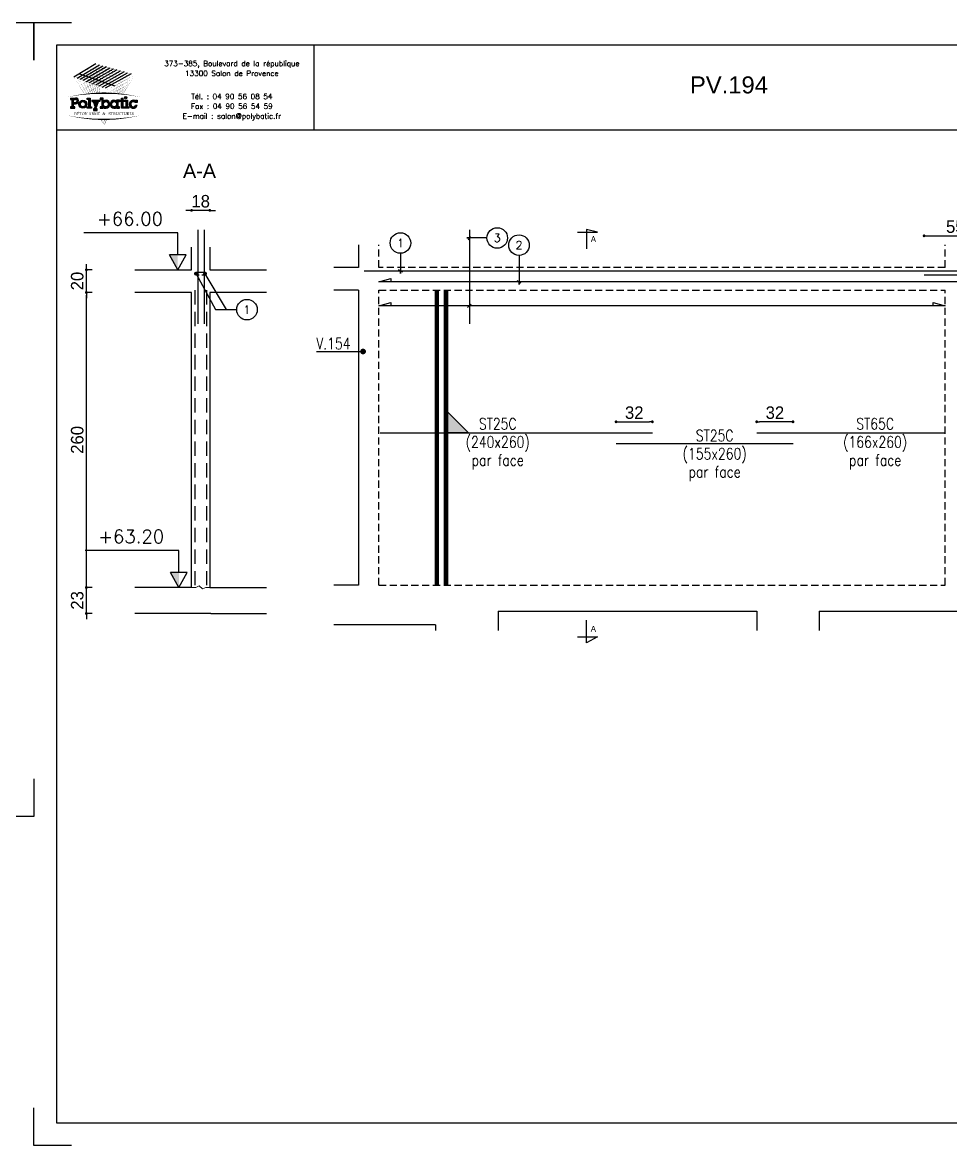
# Model space of a CAD drawing. Header units: metres. Extents: x -5618 to 118954, y -306 to 4637.
# Drawn here: x 103446 to 104264, y 604 to 1594 of the extents above; entities that cross this region are included whole.
import ezdxf
from ezdxf.enums import TextEntityAlignment as Align

# ---------------------------------------------------------------- set-up
doc = ezdxf.new("R2010")
doc.units = ezdxf.units.M
doc.linetypes.add('CACHE', pattern=[9.524999999999999, 6.35, -3.175])
doc.linetypes.add('CACHEX2', pattern=[19.049999999999997, 12.7, -6.35])
for name, color, linetype in [('COTATION', 1, 'Continuous'), ('GO-FER-HA', 140, 'Continuous'), ('GO-TEXTE', 9, 'Continuous'), ('K_ENT_M_Building_V.76', 7, 'Continuous'), ('STR_COTATION', 1, 'Continuous'), ('STR_TS', 22, 'Continuous'), ('STR_TS_TXT', 7, 'Continuous'), ('STR_VOI-POT', 6, 'Continuous')]:
    doc.layers.add(name, color=color, linetype=linetype)
doc.layers.add('Kofragna_forma', color=7, linetype='Continuous', lineweight=70)
doc.styles.add('ARIAL', font='ARIAL.TTF')
doc.styles.add('GrDimensions', font='simplex.shx')
doc.styles.add('Lucida', font='LSANSI.TTF')
doc.styles.add('POLYBATIC', font='TIMES.TTF')
doc.styles.add('schéma', font='simplex.shx')
doc.styles.add('TEXTE', font='romans.shx')
doc.styles.add('TEXTE TS', font='romans.shx', dxfattribs={"width": 0.7, "oblique": 15})
doc.styles.add('TEXTEBA', font='ARIAL.TTF')
doc.dimstyles.new('COUPE-20', dxfattribs={"dimscale": 0.5, "dimtxt": 22, "dimasz": 5, "dimexe": 0.05, "dimexo": 0, "dimgap": 5, "dimtad": 1, "dimdec": 0, "dimdsep": 46, "dimtxsty": 'Standard', "dimblk1": 'DOT', "dimblk2": 'DOT', "dimsah": 1, "dimcen": 0, "dimdle": 150, "dimclrd": 1, "dimclre": 1, "dimclrt": 7, "dimadec": 0, "dimazin": 0, "dimtfac": 1, "dimtdec": 0, "dimtix": 1, "dimtmove": 2, "dimatfit": 3, "dimldrblk": 'DOT', "dimfxl": 0, "dimtvp": 1, "dimtolj": 1, "dimtzin": 0, "dimarcsym": 0})

# ---------------------------------------------------------------- blocks, each defined once
blk = doc.blocks.new('A$C492E529B')
for color, points in [(140, [(1.412500000000003, 0.7250000000000001, 1), (1.562500000000005, 0.7250000000000001, 1)]), (256, [(-0.9375, 0.7), (-1.137499999999999, 0.7000000000000001), (-1.137500000000001, 0.5999999999999999), (-1.0375, 0.6), (-1.0375, 0.09999999999999998), (-1.137500000000001, 0.09999999999999996), (-1.137499999999999, -4.163336342344337e-17), (-0.8375000000000021, -4.163336342344337e-17), (-0.8375000000000004, 0.09999999999999994), (-0.9374999999999982, 0.09999999999999998)]), (256, [(-0.3674999999999997, 0.45), (-0.2675000000000001, 0.45), (-0.2674999999999983, 0.55), (-0.5234481005020868, 0.55), (-0.5234481005020868, 0.45), (-0.4734481005020861, 0.45), (-0.5425000000000004, 0.2527088585773882), (-0.6115518994979148, 0.45), (-0.5615518994979141, 0.45), (-0.5615518994979141, 0.55), (-0.8175000000000008, 0.55), (-0.8175000000000008, 0.45), (-0.7175000000000011, 0.45), (-0.5954740502510436, 0.1013544292886954), (-0.6484481005020868, -0.04999999999999991), (-0.7175000000000011, -0.04999999999999991), (-0.7175000000000011, -0.1499999999999999), (-0.4675000000000011, -0.1499999999999999), (-0.4675000000000011, -0.04999999999999991), (-0.5424999999999986, -0.0499999999999999)]), (256, [(1.392500000000002, 0.55), (1.2925, 0.55), (1.2925, 0.7000000000000001), (1.192500000000003, 0.7000000000000001), (1.192500000000003, 0.55), (1.092500000000003, 0.55), (1.092500000000003, 0.45), (1.192500000000004, 0.45), (1.192500000000003, -6.938893903907228e-18), (1.392500000000002, -6.938893903907228e-18), (1.392500000000002, 0.1), (1.292500000000004, 0.1), (1.292500000000004, 0.45), (1.392500000000005, 0.45)]), (256, [(1.612500000000002, 0.55), (1.412500000000003, 0.55), (1.412500000000003, 0.45), (1.512500000000003, 0.45), (1.512500000000003, 0.1), (1.412500000000003, 0.09999999999999999), (1.412500000000003, -6.938893903907228e-18), (1.712500000000002, -6.938893903907228e-18), (1.7125, 0.09999999999999999), (1.612500000000002, 0.1)]), (256, [(2.129974487139162, 0.4), (2.282500000000004, 0.4), (2.282500000000002, 0.55), (2.182500000000005, 0.55), (2.182500000000003, 0.487132034355964, 3.359496397493009), (2.272075131106462, 0.2), (2.165613883008421, 0.2, -3.125801635094081)])]:
    blk.add_hatch(color=color).paths.add_polyline_path(points)
h = blk.add_hatch(color=256)
h.paths.add_polyline_path([(-1.982500000000002, 0.1), (-2.082500000000003, 0.1), (-2.082500000000003, 0.2999999999999999), (-1.932500000000003, 0.2999999999999999, 1), (-1.932500000000003, 0.7), (-2.282500000000002, 0.7), (-2.282500000000001, 0.6), (-2.182500000000003, 0.6), (-2.182500000000003, 0.1), (-2.282500000000003, 0.1), (-2.282500000000004, -6.938893903907228e-18), (-1.982500000000003, -6.938893903907228e-18)])
h.paths.add_polyline_path([(-2.082500000000003, 0.3999999999999889), (-2.082500000000003, 0.6), (-1.932500000000003, 0.6, -1), (-1.932500000000003, 0.3999999999999999)], flags=16)
h = blk.add_hatch(color=256)
h.paths.add_polyline_path([(-1.157500000000001, 0.275, 1), (-1.707500000000001, 0.275, 1)])
h.paths.add_polyline_path([(-1.607500000000002, 0.275, -1), (-1.257500000000002, 0.275, -1)], flags=16)
h = blk.add_hatch(color=256)
h.paths.add_polyline_path([(-0.04749999999999943, 0.4871320343559638), (-0.04749999999999766, 0.7000000000000001), (-0.2474999999999987, 0.7), (-0.2474999999999987, 0.6000000000000001), (-0.1474999999999991, 0.6000000000000001), (-0.1474999999999991, 0.1), (-0.2475000000000005, 0.09999999999999999), (-0.2474999999999987, -6.938893903907228e-18), (-0.04749999999999766, -1.387778780781446e-17), (-0.04749999999999943, 0.06286796564403607, 2.121320343559649)])
h.paths.add_polyline_path([(-0.04749999999999943, 0.275, -1), (0.3025000000000002, 0.275, -1)], flags=16)
h = blk.add_hatch(color=256)
h.paths.add_polyline_path([(1.072500000000003, 0.1), (0.9725000000000037, 0.1), (0.9725000000000037, 0.45), (1.072500000000003, 0.45), (1.072500000000003, 0.55), (0.872500000000004, 0.55), (0.872500000000004, 0.4871320343559638, 2.121320343559652), (0.872500000000004, 0.06286796564403632), (0.8725000000000058, -1.387778780781446e-17), (1.072500000000002, 0)])
h.paths.add_polyline_path([(0.5225000000000026, 0.275, -1), (0.8725000000000023, 0.275, -1)], flags=16)
for p, q in [((-0.5954740502510436, 0.101354429288693), (-0.7175000000000011, 0.45)), ((-0.6484481005020868, -0.04999999999999991), (-0.5954740502510454, 0.1013544292886897)), ((-0.5425000000000004, 0.2527088585773872), (-0.6115518994979148, 0.45)), ((-0.5425000000000004, -0.04999999999999991), (-0.3674999999999997, 0.45)), ((-0.5425000000000004, 0.2527088585773867), (-0.4734481005020861, 0.45)), ((0.872500000000004, 0.55), (0.872500000000004, 0.4871320343559638)), ((1.072500000000003, 0.55), (0.872500000000004, 0.55)), ((0.872500000000004, 0.06286796564403632), (0.872500000000004, -6.938893903907228e-18)), ((0.9725000000000037, 0.1), (0.9725000000000037, 0.45)), ((0.9725000000000037, 0.45), (1.072500000000003, 0.45)), ((1.072500000000003, 0.1), (0.9725000000000037, 0.1)), ((1.072500000000003, 0.45), (1.072500000000003, 0.55)), ((1.072500000000003, -6.938893903907228e-18), (1.072500000000003, 0.1)), ((2.165613883008421, 0.2), (2.272075131106462, 0.2)), ((0.872500000000004, -6.938893903907228e-18), (1.072500000000003, -6.938893903907228e-18))]:
    blk.add_line(p, q)
for points in [[(-2.282500000000002, 0.7), (-1.932500000000003, 0.7)], [(-2.282500000000002, 0.7), (-2.282500000000002, 0.6), (-2.182500000000003, 0.6), (-2.182500000000003, 0.1), (-2.282500000000002, 0.1), (-2.282500000000002, -6.938893903907228e-18), (-1.982500000000003, -6.938893903907228e-18), (-1.982500000000003, 0.1), (-2.082500000000003, 0.1), (-2.082500000000003, 0.2999999999999999), (-1.932500000000003, 0.2999999999999999)], [(-2.082500000000003, 0.3999999999999999), (-2.082500000000003, 0.6), (-1.932500000000003, 0.6)], [(-2.082500000000003, 0.3999999999999999), (-1.932500000000003, 0.3999999999999999)], [(-1.137499999999999, 0.7), (-0.9375, 0.7), (-0.9375, 0.09999999999999998), (-0.8375000000000004, 0.09999999999999994), (-0.8375000000000004, -4.163336342344337e-17), (-1.137499999999999, -4.163336342344337e-17), (-1.137499999999999, 0.09999999999999998), (-1.0375, 0.09999999999999998), (-1.0375, 0.6), (-1.137499999999999, 0.6), (-1.137499999999999, 0.7)], [(-0.8175000000000008, 0.55), (-0.5615518994979141, 0.55)], [(-0.8175000000000008, 0.55), (-0.8175000000000008, 0.45), (-0.7175000000000011, 0.45)], [(-0.6115518994979148, 0.45), (-0.5615518994979141, 0.45), (-0.5615518994979141, 0.55)], [(-0.5234481005020868, 0.55), (-0.2675000000000001, 0.55), (-0.2675000000000001, 0.45), (-0.3674999999999997, 0.45)], [(-0.4734481005020861, 0.45), (-0.5234481005020868, 0.45), (-0.5234481005020868, 0.55)], [(-0.2474999999999987, 0.7), (-0.2474999999999987, 0.6000000000000001), (-0.1474999999999991, 0.6000000000000001), (-0.1474999999999991, 0.1), (-0.2474999999999987, 0.1), (-0.2474999999999987, -6.938893903907228e-18), (-0.04749999999999943, -6.938893903907228e-18), (-0.04749999999999943, 0.06286796564403607)], [(-0.04749999999999943, 0.4871320343559638), (-0.04749999999999943, 0.7), (-0.2474999999999987, 0.7)], [(1.092500000000003, 0.55), (1.192500000000003, 0.55), (1.192500000000003, 0.7000000000000001), (1.292500000000002, 0.7000000000000001), (1.292500000000002, 0.55), (1.392500000000004, 0.55), (1.392500000000004, 0.45), (1.292500000000002, 0.45), (1.292500000000002, 0.1), (1.392500000000004, 0.1), (1.392500000000004, -6.938893903907228e-18), (1.192500000000003, -6.938893903907228e-18), (1.192500000000003, 0.45), (1.092500000000003, 0.45)], [(1.092500000000003, 0.45), (1.092500000000003, 0.55)], [(1.412500000000003, 0.45), (1.412500000000003, 0.55), (1.612500000000002, 0.55), (1.612500000000002, 0.1), (1.712500000000002, 0.1), (1.712500000000002, -6.938893903907228e-18), (1.412500000000003, -6.938893903907228e-18), (1.412500000000003, 0.1), (1.512500000000003, 0.1), (1.512500000000003, 0.45), (1.412500000000003, 0.45)], [(2.182500000000003, 0.487132034355964), (2.182500000000003, 0.55), (2.282500000000002, 0.55), (2.282500000000002, 0.4), (2.129974487139162, 0.4)], [(-0.6484481005020868, -0.04999999999999991), (-0.7175000000000011, -0.04999999999999991), (-0.7175000000000011, -0.1499999999999999), (-0.4675000000000011, -0.1499999999999999), (-0.4675000000000011, -0.04999999999999991), (-0.5425000000000004, -0.04999999999999991)]]:
    blk.add_lwpolyline(points)
at = {"color": 140}
blk.add_circle((1.487500000000004, 0.7250000000000001), 0.07500000000000107, dxfattribs=at)
for centre, radius in [((-1.432500000000001, 0.275), 0.275), ((-1.432500000000001, 0.275), 0.175), ((0.1275000000000013, 0.275), 0.175), ((0.6975000000000033, 0.275), 0.175)]:
    blk.add_circle(centre, radius)
for centre, radius, start, end in [((-1.932500000000003, 0.5), 0.2, 270, 90), ((-1.932500000000003, 0.5), 0.1, 270, 90), ((0.1275000000000013, 0.275), 0.275, 230.4788036413577, 129.5211963586423), ((0.6975000000000033, 0.275), 0.275, 50.47880364135766, 309.5211963586423), ((2.007500000000002, 0.275), 0.275, 50.47880364135766, 344.1733798681277), ((2.007500000000002, 0.275), 0.175, 45.58469140280684, 334.6230664748476)]:
    blk.add_arc(centre, radius, start, end)
blk = doc.blocks.new('POLYBATIC')
at = {"color": 140}
for p, q in [((-0.4296875000004547, 3.28125), (-1.601562500000455, 2.578125)), ((-1.434659090909463, 2.517755681818244), (-0.2414772727272521, 3.227982954545496)), ((-1.267755681818471, 2.457386363636374), (-0.05326704545473149, 3.174715909090992)), ((0.1349431818182438, 3.121448863636374), (-1.100852272727479, 2.397017045454504)), ((-0.933948863636715, 2.336647727272748), (0.323153409090537, 3.06818181818187)), ((-0.7670454545457233, 2.276278409090992), (0.5113636363635123, 3.014914772727252)), ((-1.308593750000455, 2.75390625), (0.5859375, 2.109375)), ((0.6995738636360329, 2.961647727272748), (-0.6001420454547315, 2.215909090909008)), ((-0.4332386363639671, 2.155539772727366), (0.8877840909092356, 2.908380681818244)), ((1.075994318181529, 2.855113636363626), (-0.2663352272729753, 2.095170454545496)), ((-0.09943181818198354, 2.034801136363626), (1.264204545454504, 2.801846590909008)), ((1.452414772727025, 2.748579545454504), (0.06747159090900823, 1.97443181818187))]:
    blk.add_line(p, q, dxfattribs=at)
for points in [[(-1.015625000000455, 2.9296875, 0.015625, 0, 0), (-0.4296875000004547, 3.28125, 0, 0, 0)], [(0.1220703125, 2.7099609375, 0.015625, 0, 0), (-0.8691406250004547, 3.017578125, 0, 0, 0)], [(-0.4912426523219438, 1.705550332218991, 0.01358734283786201, 0, 0), (-0.8691406250004547, 3.017578125, 0, 0, 0)], [(-0.8380681818182438, 2.87286931818187, 0.015625, 0, 0), (-0.2414772727272521, 3.227982954545496, 0, 0, 0)], [(0.283203125, 2.802734375, 0.015625, 0, 0), (-0.7226562500004547, 3.10546875, 0, 0, 0)], [(-0.3979455071712437, 1.710090152438511, 0.01404154563583916, 0, 0), (-0.7226562500004547, 3.10546875, 0, 0, 0)], [(-0.6605113636364877, 2.816051136363626, 0.015625, 0, 0), (-0.05326704545473149, 3.174715909090992, 0, 0, 0)], [(0.4443359375002274, 2.8955078125, 0.015625, 0, 0), (-0.5761718750004547, 3.193359375, 0, 0, 0)], [(-0.3091679367046254, 1.713523988177485, 0.01448156953465553, 0, 0), (-0.5761718750004547, 3.193359375, 0, 0, 0)], [(-0.4829545454547315, 2.759232954545496, 0.015625, 0, 0), (0.1349431818182438, 3.121448863636374, 0, 0, 0)], [(0.60546875, 2.98828125, 0.015625, 0, 0), (-0.4296875000004547, 3.28125, 0, 0, 0)], [(-0.2247129179731928, 1.715989555429132, 0.01490724232924596, 0, 0), (-0.4296875000004547, 3.28125, 0, 0, 0)], [(-0.3053977272729753, 2.702414772727366, 0.015625, 0, 0), (0.323153409090537, 3.06818181818187, 0, 0, 0)], [(-0.1278409090909918, 2.645596590909008, 0.015625, 0, 0), (0.5113636363635123, 3.014914772727252, 0, 0, 0)], [(-1.601562500000455, 2.578125, 0, 0.015625, 0), (-1.015625000000455, 2.9296875, 0, 0, 0)], [(-0.68359375, 2.24609375, 0.015625, 0, 0), (-1.601562500000455, 2.578125, 0, 0, 0)], [(-1.031467709796289, 1.660411435280935, 0.01112380078447304, 0, 0), (-1.601562500000455, 2.578125, 0, 0, 0)], [(-1.455965909090764, 2.34375, 0, 0.015625, 0), (-0.9232954545454959, 2.663352272727366, 0, 0, 0)], [(-0.5224609375, 2.3388671875, 0.015625, 0, 0), (-1.455078125000455, 2.666015625, 0, 0, 0)], [(-0.9131357219118854, 1.673060752227684, 0.0116390314757204, 0, 0), (-1.455078125000455, 2.666015625, 0, 0, 0)], [(-1.434659090909463, 2.517755681818244, 0, 0.015625, 0), (-0.8380681818182438, 2.87286931818187, 0, 0, 0)], [(-1.310369318181984, 2.109375, 0, 0.015625, 0), (-0.8309659090909918, 2.397017045454504, 0, 0, 0)], [(-0.3613281249997726, 2.431640625, 0.015625, 0, 0), (-1.308593750000455, 2.75390625, 0, 0, 0)], [(-0.8000544418000572, 1.683696661101635, 0.01214422228537064, 0, 0), (-1.308593750000455, 2.75390625, 0, 0, 0)], [(-1.267755681818471, 2.457386363636374, 0, 0.015625, 0), (-0.6605113636364877, 2.816051136363626, 0, 0, 0)], [(-0.2001953125, 2.5244140625, 0.015625, 0, 0), (-1.162109375000455, 2.841796875, 0, 0, 0)], [(-0.6921335829376858, 1.692528341469028, 0.01263800449243644, 0, 0), (-1.162109375000455, 2.841796875, 0, 0, 0)], [(-1.100852272727479, 2.397017045454504, 0, 0.015625, 0), (-0.4829545454547315, 2.759232954545496, 0, 0, 0)], [(-0.03906250000045475, 2.6171875, 0.015625, 0, 0), (-1.015625000000455, 2.9296875, 0, 0, 0)], [(-0.5892474188822234, 1.699752169851649, 0.0131193101882493, 0, 0), (-1.015625000000455, 2.9296875, 0, 0, 0)], [(-0.933948863636715, 2.336647727272748, 0, 0.015625, 0), (-0.3053977272729753, 2.702414772727366, 0, 0, 0)], [(-0.390625, 2.982954545454504, 0, 0.015625, 0), (-0.9232954545454959, 2.663352272727366, 0, 0, 0)], [(-0.3515625, 2.684659090909008, 0, 0.015625, 0), (-0.8309659090909918, 2.397017045454504, 0, 0, 0)], [(-0.7670454545457233, 2.276278409090992, 0, 0.015625, 0), (-0.1278409090909918, 2.645596590909008, 0, 0, 0)], [(-0.6001420454547315, 2.215909090909008, 0, 0.015625, 0), (0.04971590909099177, 2.588778409090992, 0, 0, 0)], [(-0.4332386363639671, 2.155539772727366, 0, 0.015625, 0), (0.2272727272727479, 2.531960227272748, 0, 0, 0)], [(0.5859375, 2.109375, 0, 0.015625, 0), (-0.3613281249997726, 2.431640625, 0, 0, 0)], [(-0.2663352272729753, 2.095170454545496, 0, 0.015625, 0), (0.4048295454542767, 2.475142045454504, 0, 0, 0)], [(0.7617187500002274, 2.20703125, 0, 0.015625, 0), (-0.2001953125, 2.5244140625, 0, 0, 0)], [(-0.09943181818198354, 2.034801136363626, 0, 0.015625, 0), (0.5823863636364877, 2.41832386363626, 0, 0, 0)], [(0.9374999999995453, 2.3046875, 0, 0.015625, 0), (-0.03906250000045475, 2.6171875, 0, 0, 0)], [(0.04971590909099177, 2.588778409090992, 0.015625, 0, 0), (0.6995738636360329, 2.961647727272748, 0, 0, 0)], [(1.11328125, 2.40234375, 0, 0.015625, 0), (0.1220703125, 2.7099609375, 0, 0, 0)], [(0.2272727272727479, 2.531960227272748, 0.015625, 0, 0), (0.8877840909092356, 2.908380681818244, 0, 0, 0)], [(1.2890625, 2.5, 0, 0.015625, 0), (0.283203125, 2.802734375, 0, 0, 0)], [(0.4048295454542767, 2.475142045454504, 0.015625, 0, 0), (1.075994318181529, 2.855113636363626, 0, 0, 0)], [(1.46484375, 2.59765625, 0, 0.015625, 0), (0.4443359375002274, 2.8955078125, 0, 0, 0)], [(0.5823863636364877, 2.41832386363626, 0.015625, 0, 0), (1.264204545454504, 2.801846590909008, 0, 0, 0)], [(1.640625000000227, 2.6953125, 0, 0.015625, 0), (0.60546875, 2.98828125, 0, 0, 0)], [(0.7599431818180165, 2.36150568181813, 0.015625, 0, 0), (1.452414772727025, 2.748579545454504, 0, 0, 0)], [(0.7810150218122089, 1.685348204963248, 0.00932677131755205, 0, 0), (1.11328125, 2.40234375, 0, 0, 0)], [(0.8522727272725206, 2.095170454545496, 0.015625, 0, 0), (1.491477272727025, 2.450284090909008, 0, 0, 0)], [(0.8650912233908912, 1.677752675667421, 0.01027809155415822, 0, 0), (1.2890625, 2.5, 0, 0, 0)], [(0.9374999999995453, 2.3046875, 0.015625, 0, 0), (1.640625000000227, 2.6953125, 0, 0, 0)], [(0.9418075391890852, 1.670138702828694, 0.01115810583063171, 0, 0), (1.46484375, 2.59765625, 0, 0, 0)], [(1.012016020391002, 1.662597747784957, 0.01197350437350787, 0, 0), (1.640625000000227, 2.6953125, 0, 0, 0)], [(-1.164772727272975, 1.875, 0, 0.015625, 0), (-0.738636363636715, 2.13068181818187, 0, 0, 0)], [(-1.019176136363967, 1.640625, 0, 0.015625, 0), (-0.6463068181817562, 1.864346590909008, 0, 0, 0)], [(-0.3124999999997726, 2.386363636363626, 0, 0.015625, 0), (-0.738636363636715, 2.13068181818187, 0, 0, 0)], [(0.234375, 1.9140625, 0, 0.015625, 0), (-0.68359375, 2.24609375, 0, 0, 0)], [(-0.2734375, 2.08806818181813, 0, 0.015625, 0), (-0.6463068181817562, 1.864346590909008, 0, 0, 0)], [(0.41015625, 2.01171875, 0, 0.015625, 0), (-0.5224609375, 2.3388671875, 0, 0, 0)], [(0.06747159090900823, 1.97443181818187, 0, 0.015625, 0), (0.7599431818180165, 2.36150568181813, 0, 0, 0)], [(0.2130681818182438, 1.74005681818187, 0, 0.015625, 0), (0.8522727272725206, 2.095170454545496, 0, 0, 0)], [(0.2101635290903232, 1.716335487573815, 0.003228196121244227, 0, 0), (0.234375, 1.9140625, 0, 0, 0)], [(0.234375, 1.9140625, 0, 0.015625, 0), (0.9374999999995453, 2.3046875, 0, 0, 0)], [(0.3490664007761097, 1.712087584760297, 0.004654464702752464, 0, 0), (0.41015625, 2.01171875, 0, 0, 0)], [(0.4469534160696185, 1.707824498826653, 0.006931142164855608, 0.015625, 0), (0.7670454545452685, 1.885653409090992, 0, 0, 0)], [(0.4740167860959446, 1.706460429945992, 0.005969104741541102, 0, 0), (0.5859375, 2.109375, 0, 0, 0)], [(0.5866968277300657, 1.699916449576676, 0.007180386554667803, 0, 0), (0.7617187500002274, 2.20703125, 0, 0, 0)], [(0.6795939278408696, 1.674900666982467, 0.015625, 0, 0), (1.193181818181984, 1.960227272727366, 0, 0, 0)], [(0.6885950454347949, 1.692796153361087, 0.008296831818832406, 0, 0), (0.9374999999995453, 2.3046875, 0, 0, 0)], [(0.7648212005681216, 1.884417712436971, 0.015625, 0, 0), (1.342329545454277, 2.20525568181813, 0, 0, 0)], [(-1.953125, 1.5078125, 0, 0.078125, -0.05384344768960826), (0, 1.71875, 0, 0, 0)], [(-0.2343750000004547, 1.789772727272748, 0, 0.006380219183002012, 0), (-0.364879483288405, 1.711470037299478, 0, 0.006380219183002012, 0)], [(1.953125, 1.5078125, 0, 0.078125, 0.05384344768960826), (0, 1.71875, 0, 0, 0)], [(0.9595825479204905, 1.668281339753776, 0.002934513941093933, 0, 0), (1.044034090909008, 1.715198863636374, 0, 0, 0)], [(-1.953125, 0.5234375, 0, 0.078125, 0.05384344768960826), (0, 0.3125, 0, 0, 0)], [(0, 0, 0, 0.003813184372856077, 0), (-0.195425699109137, 0.3145877107606339, 0, 0.003813184372856077, 0)], [(0, 0, 0, 0.003681835129602301, 0), (-0.1714354482223825, 0.3141065594943484, 0, 0.003681835129602301, 0)], [(0, 0, 0, 0.003559883067564705, 0), (-0.1490701034542781, 0.3137146953291676, 0, 0.003559883067564705, 0)], [(0, 0, 0, 0.003446298807918057, 0), (-0.1281592369196005, 0.3133977978450275, 0, 0.003446298807918057, 0)], [(0, 0, 0, 0.003340204242443637, 0), (-0.1085566378797012, 0.3131441477290764, 0, 0.003340204242443637, 0)], [(0, 0, 0, 0.00324084487628895, 0), (-0.09013599812169559, 0.312944083366574, 0, 0.00324084487628895, 0)], [(0, 0, 0, 0.00314756816438513, 0), (-0.07278751380135873, 0.312789586335839, 0, 0.00314756816438513, 0)], [(0, 0, 0, 0.003059806352468915, 0), (-0.05641517962362741, 0.3126739616427585, 0, 0.003059806352468915, 0)], [(0, 0, 0, 0.003059806352468926, 0), (-0.05641517962362741, 0.3126739616427585, 0, 0.003059806352468926, 0)], [(0, 0, 0, 0.002977062747662009, 0), (-0.04093461278057475, 0.3125915885044606, 0, 0.002977062747662009, 0)], [(1.953125, 0.5234375, 0, 0.078125, -0.05384344768960826), (0, 0.3125, 0, 0, 0)], [(0, 0, 0, 0.005103348149100338, 0), (0.03827511111785498, 0.3125800741324838, 0, 0.005103348149100338, 0)], [(0, 0, 0, 0.004857820584163759, 0), (0.06375889516698408, 0.3127222001055543, 0, 0.004857820584163759, 0)], [(0, 0, 0, 0.004635747574430795, 0), (0.08692026702033218, 0.3129129612740371, 0, 0.004635747574430795, 0)], [(0, 0, 0, 0.004433818568920311, 0), (0.1080743276174871, 0.3131384364301084, 0, 0.004433818568920311, 0)], [(0, 0, 0, 0.004249332961201733, 0), (0.1274799888360576, 0.3133883058886795, 0, 0.004249332961201733, 0)], [(0, 0, 0, 0.004080063185600645, 0), (0.1453522509866616, 0.3136548573932032, 0, 0.004080063185600645, 0)], [(0, 0, 0, 0.003924153640373415, 0), (0.1618713376651613, 0.3139322912297757, 0, 0.003924153640373415, 0)], [(0, 0, 0, 0.003780044831076442, 0), (0.1771896014565755, 0.3142162265830848, 0, 0.003780044831076442, 0)], [(0, 0, 0, 0.003646415603355052, 0), (0.1914368191760332, 0.314503345789376, 0, 0.003646415603355052, 0)]]:
    blk.add_lwpolyline(points, format="xyseb", dxfattribs=at)
at = {"color": 5, "xscale": 0.78125, "yscale": 0.78125, "zscale": 0.78125}
blk.add_blockref('A$C492E529B', (0, 0.9102189642169378), dxfattribs=at)
at = {"lineweight": 60, "style": 'POLYBATIC'}
for s, p in [('BÉTON ARMÉ', (-1.586656885245475, 0.546875)), ('STRUCTURES', (0.2401012856082616, 0.546875))]:
    blk.add_text(s, height=0.140625, dxfattribs=at).set_placement(p)
at = {"color": 140, "style": 'POLYBATIC'}
blk.add_text('&', height=0.140625, dxfattribs=at).set_placement((0, 0.546875), align=Align.CENTER)
blk = doc.blocks.new('ime')
at = {"layer": 'COTATION', "const_width": 2.5}
blk.add_lwpolyline([(1.25, 0, -1), (-1.25, 0, -1)], format="xyb", close=True, dxfattribs=at)
at = {"layer": 'COTATION'}
blk.add_lwpolyline([(41.09158464876236, 0), (0, 0)], dxfattribs=at)
at = {"layer": 'COTATION', "color": 7, "style": 'TEXTE TS', "width": 0.8}
blk.add_attdef('NAME', (9.079526555316988, 2), '', height=10, dxfattribs=at)
blk = doc.blocks.new('_DOT')
at = {"color": 0, "linetype": 'ByBlock'}
blk.add_line((-0.5, 0), (-1, 0), dxfattribs=at)
at = {"color": 0, "linetype": 'ByBlock', "const_width": 0.5}
blk.add_lwpolyline([(-0.25, 0, 1), (0.25, 0, 1)], format="xyb", close=True, dxfattribs=at)
blk = doc.blocks.new('*D1280')
at = {"layer": 'COTATION', "color": 1, "lineweight": -2, "ltscale": 4.5}
for p, q in [((103502.2010986966, 1098.28765058655), (103502.2010986966, 1100.78765058655)), ((103507.2010986966, 1095.78765058655), (103502.1760986966, 1095.78765058655)), ((103502.2010986966, 1072.78765058655), (103502.2010986966, 1095.78765058655)), ((103507.2010986966, 1072.78765058655), (103502.1760986966, 1072.78765058655)), ((103502.2010986966, 1070.28765058655), (103502.2010986966, 1067.78765058655))]:
    blk.add_line(p, q, dxfattribs=at)
at = {"layer": 'DEFPOINTS', "color": 0, "lineweight": -3, "ltscale": 4.5}
for p in [(103502.2010986966, 1095.78765058655), (103544.9747350326, 1095.78765058655), (103544.9747350326, 1072.78765058655)]:
    blk.add_point(p, dxfattribs=at)
at = {"layer": 'COTATION', "color": 1, "lineweight": -2, "ltscale": 4.5, "xscale": 2.5, "yscale": 2.5, "zscale": 2.5}
for p, rotation in [((103502.2010986966, 1095.78765058655), 270), ((103502.2010986966, 1072.78765058655), 90)]:
    blk.add_blockref('_DOT', p, dxfattribs=dict(at, rotation=rotation))
at = {"layer": 'COTATION', "color": 7, "lineweight": -3, "ltscale": 4.5, "insert": (103494.2010986966, 1084.287650586567), "char_height": 11, "attachment_point": 5, "rotation": 90}
blk.add_mtext('\\A1;23', dxfattribs=at)
blk = doc.blocks.new('*D1281')
at = {"layer": 'COTATION', "color": 1, "lineweight": -2, "ltscale": 4.5}
for p, q in [((103507.2010986966, 1355.787650586549), (103502.1760986966, 1355.787650586549)), ((103502.2010986966, 1098.28765058655), (103502.2010986966, 1353.287650586549)), ((103507.2010986966, 1095.78765058655), (103502.1760986966, 1095.78765058655))]:
    blk.add_line(p, q, dxfattribs=at)
at = {"layer": 'DEFPOINTS', "color": 0, "lineweight": -3, "ltscale": 4.5}
for p in [(103502.2010986966, 1355.787650586549), (103544.9747350326, 1355.787650586549), (103544.9747350326, 1095.78765058655)]:
    blk.add_point(p, dxfattribs=at)
at = {"layer": 'COTATION', "color": 1, "lineweight": -2, "ltscale": 4.5, "xscale": 2.5, "yscale": 2.5, "zscale": 2.5}
for p, rotation in [((103502.2010986966, 1355.787650586549), 90), ((103502.2010986966, 1095.78765058655), 270)]:
    blk.add_blockref('_DOT', p, dxfattribs=dict(at, rotation=rotation))
at = {"layer": 'COTATION', "color": 7, "lineweight": -3, "ltscale": 4.5, "insert": (103494.2010986966, 1225.787650586566), "char_height": 11, "attachment_point": 5, "rotation": 90}
blk.add_mtext('\\A1;260', dxfattribs=at)
blk = doc.blocks.new('*D1282')
at = {"layer": 'COTATION', "color": 1, "lineweight": -2, "ltscale": 4.5}
for p, q in [((103502.2010986966, 1378.29015058663), (103502.2010986966, 1380.79015058663)), ((103507.2010986966, 1375.79015058663), (103502.1760986966, 1375.79015058663)), ((103502.2010986966, 1355.787650586549), (103502.2010986966, 1375.79015058663)), ((103507.2010986966, 1355.787650586549), (103502.1760986966, 1355.787650586549)), ((103502.2010986966, 1353.287650586549), (103502.2010986966, 1350.787650586549))]:
    blk.add_line(p, q, dxfattribs=at)
at = {"layer": 'DEFPOINTS', "color": 0, "lineweight": -3, "ltscale": 4.5}
for p in [(103502.2010986966, 1375.79015058663), (103544.9747350326, 1375.79015058663), (103544.9747350326, 1355.787650586549)]:
    blk.add_point(p, dxfattribs=at)
at = {"layer": 'COTATION', "color": 1, "lineweight": -2, "ltscale": 4.5, "xscale": 2.5, "yscale": 2.5, "zscale": 2.5}
for p, rotation in [((103502.2010986966, 1375.79015058663), 270), ((103502.2010986966, 1355.787650586549), 90)]:
    blk.add_blockref('_DOT', p, dxfattribs=dict(at, rotation=rotation))
at = {"layer": 'COTATION', "color": 7, "lineweight": -3, "ltscale": 4.5, "insert": (103494.2010986966, 1365.788900586606), "char_height": 11, "attachment_point": 5, "rotation": 90}
blk.add_mtext('\\A1;20', dxfattribs=at)
blk = doc.blocks.new('*D1283')
at = {"layer": 'DEFPOINTS', "color": 0, "lineweight": -3, "ltscale": 4.5}
for p in [(103594.9747350326, 1428.066610332283), (103594.9747350326, 1395.790150586629, 187.688179425467), (103610.9747350326, 1395.790150586629, 187.688179425467)]:
    blk.add_point(p, dxfattribs=at)
at = {"layer": 'STR_COTATION', "color": 1, "lineweight": -2, "ltscale": 4.5}
for p, q in [((103592.4747350326, 1428.066610332283), (103589.9747350326, 1428.066610332283)), ((103594.9747350326, 1428.07888971414), (103594.9747350326, 1428.091610332283)), ((103610.9747350326, 1428.066610332283), (103594.9747350326, 1428.066610332283)), ((103610.9747350326, 1428.07888971414), (103610.9747350326, 1428.091610332283)), ((103613.4747350326, 1428.066610332283), (103615.9747350326, 1428.066610332283))]:
    blk.add_line(p, q, dxfattribs=at)
at = {"layer": 'STR_COTATION', "color": 1, "lineweight": -2, "ltscale": 4.5, "xscale": 2.5, "yscale": 2.5, "zscale": 2.5}
blk.add_blockref('_DOT', (103594.9747350326, 1428.066610332283), dxfattribs=at)
at = {"layer": 'STR_COTATION', "color": 1, "lineweight": -2, "ltscale": 4.5, "xscale": 2.5, "yscale": 2.5, "zscale": 2.5, "rotation": 180}
blk.add_blockref('_DOT', (103610.9747350326, 1428.066610332283), dxfattribs=at)
at = {"layer": 'STR_COTATION', "color": 7, "lineweight": -3, "ltscale": 4.5, "insert": (103602.9747350326, 1436.066610332283), "char_height": 11, "attachment_point": 5}
blk.add_mtext('\\A1;18', dxfattribs=at)
blk = doc.blocks.new('*D1372')
at = {"layer": 'DEFPOINTS', "color": 0, "linetype": 'ByBlock', "lineweight": -3, "ltscale": 4.5}
for p in [(104295.5246653601, 1405.677067136213), (104240.5246653601, 1370.938101263432, 281.5322691381999), (104295.5246653601, 1374.790150586871, 281.5322691381999)]:
    blk.add_point(p, dxfattribs=at)
at = {"layer": 'STR_COTATION', "color": 1, "linetype": 'ByBlock', "lineweight": -2, "ltscale": 4.5}
for p, q in [((104240.5246653601, 1405.692875847548), (104240.5246653601, 1405.702067136213)), ((104243.0246653601, 1405.677067136213), (104293.0246653601, 1405.677067136213)), ((104295.5246653601, 1405.693881418024), (104295.5246653601, 1405.702067136213))]:
    blk.add_line(p, q, dxfattribs=at)
at = {"layer": 'STR_COTATION', "color": 1, "linetype": 'ByBlock', "lineweight": -2, "ltscale": 4.5, "xscale": 2.5, "yscale": 2.5, "zscale": 2.5, "rotation": 180}
blk.add_blockref('_DOT', (104240.5246653601, 1405.677067136213), dxfattribs=at)
at = {"layer": 'STR_COTATION', "color": 1, "linetype": 'ByBlock', "lineweight": -2, "ltscale": 4.5, "xscale": 2.5, "yscale": 2.5, "zscale": 2.5}
blk.add_blockref('_DOT', (104295.5246653601, 1405.677067136213), dxfattribs=at)
at = {"layer": 'STR_COTATION', "color": 7, "linetype": 'ByBlock', "lineweight": -3, "ltscale": 4.5, "insert": (104268.0246653601, 1413.677067136213), "char_height": 11, "attachment_point": 5}
blk.add_mtext('\\A1;55', dxfattribs=at)
blk = doc.blocks.new('mrega')
at = {"layer": 'STR_TS_TXT', "style": 'TEXTE TS', "width": 0.8}
for tag, p in [('ST10', (14.47619047619082, 0)), ('DIM', (14.47619047619082, -16)), ('NOTE', (14.47619047619082, -32))]:
    blk.add_attdef(tag, text='', height=10, dxfattribs=at).set_placement(p, align=Align.CENTER)
blk = doc.blocks.new('A$C6F247267')
blk.add_hatch(color=256).paths.add_polyline_path([(5.684341886080801e-14, -0.1999999999999886), (-0.1999999999999886, 0), (5.684341886080801e-14, 0)])
blk.add_lwpolyline([(-0.1999999999999886, 0), (5.684341886080801e-14, 0), (5.684341886080801e-14, -0.1999999999999886), (-0.1999999999999886, 0)])
blk = doc.blocks.new('*D1373')
at = {"layer": 'DEFPOINTS', "color": 0, "linetype": 'ByBlock', "lineweight": -3, "ltscale": 4.5}
for p in [(104001.0734830485, 1241.73754904867), (104001.0734830485, 1232.095139099677, 281.5322691381998), (103969.0734830485, 1222.73724217525, 281.5322691381998)]:
    blk.add_point(p, dxfattribs=at)
at = {"layer": 'STR_COTATION', "color": 1, "linetype": 'ByBlock', "lineweight": -2, "ltscale": 4.5}
for p, q in [((103969.0734830485, 1241.757492253598), (103969.0734830485, 1241.76254904867)), ((103971.5734830485, 1241.73754904867), (103998.5734830485, 1241.73754904867)), ((104001.0734830485, 1241.759975174434), (104001.0734830485, 1241.76254904867))]:
    blk.add_line(p, q, dxfattribs=at)
at = {"layer": 'STR_COTATION', "color": 1, "linetype": 'ByBlock', "lineweight": -2, "ltscale": 4.5, "xscale": 2.5, "yscale": 2.5, "zscale": 2.5, "rotation": 180}
blk.add_blockref('_DOT', (103969.0734830485, 1241.73754904867), dxfattribs=at)
at = {"layer": 'STR_COTATION', "color": 1, "linetype": 'ByBlock', "lineweight": -2, "ltscale": 4.5, "xscale": 2.5, "yscale": 2.5, "zscale": 2.5}
blk.add_blockref('_DOT', (104001.0734830485, 1241.73754904867), dxfattribs=at)
at = {"layer": 'STR_COTATION', "color": 7, "linetype": 'ByBlock', "lineweight": -3, "ltscale": 4.5, "insert": (103985.0734830485, 1249.73754904867), "char_height": 11, "attachment_point": 5}
blk.add_mtext('\\A1;32', dxfattribs=at)
blk = doc.blocks.new('*D1374')
at = {"layer": 'DEFPOINTS', "color": 0, "linetype": 'ByBlock', "lineweight": -3, "ltscale": 4.5}
for p in [(104093.0246538918, 1241.73754904867), (104093.0246538918, 1232.095139099675, 281.5322691381999), (104125.0246538918, 1222.737242175249, 281.5322691381999)]:
    blk.add_point(p, dxfattribs=at)
at = {"layer": 'STR_COTATION', "color": 1, "linetype": 'ByBlock', "lineweight": -2, "ltscale": 4.5}
for p, q in [((104093.0246538918, 1241.759975174434), (104093.0246538918, 1241.76254904867)), ((104122.5246538918, 1241.73754904867), (104095.5246538918, 1241.73754904867)), ((104125.0246538918, 1241.757492253598), (104125.0246538918, 1241.76254904867))]:
    blk.add_line(p, q, dxfattribs=at)
at = {"layer": 'STR_COTATION', "color": 1, "linetype": 'ByBlock', "lineweight": -2, "ltscale": 4.5, "xscale": 2.5, "yscale": 2.5, "zscale": 2.5, "rotation": 180}
blk.add_blockref('_DOT', (104093.0246538918, 1241.73754904867), dxfattribs=at)
at = {"layer": 'STR_COTATION', "color": 1, "linetype": 'ByBlock', "lineweight": -2, "ltscale": 4.5, "xscale": 2.5, "yscale": 2.5, "zscale": 2.5}
blk.add_blockref('_DOT', (104125.0246538918, 1241.73754904867), dxfattribs=at)
at = {"layer": 'STR_COTATION', "color": 7, "linetype": 'ByBlock', "lineweight": -3, "ltscale": 4.5, "insert": (104109.0246538918, 1249.73754904867), "char_height": 11, "attachment_point": 5}
blk.add_mtext('\\A1;32', dxfattribs=at)

msp = doc.modelspace()

# ---------------------------------------------------------------- linework, layer by layer
at = {"color": 7, "linetype": 'Continuous', "lineweight": -3}
for p, q in [((103590.1469870097, 1388.79015058663, 187.688179425467), (103575.3967876573, 1388.79015058663, 187.688179425467)), ((103582.7718873335, 1375.79015058663, 187.688179425467), (103575.3967876573, 1388.79015058663, 187.688179425467)), ((103590.1469870097, 1388.79015058663, 187.688179425467), (103575.3967876573, 1388.79015058663, 187.688179425467)), ((103582.7718873335, 1375.79015058663, 187.688179425467), (103575.3967876573, 1388.79015058663, 187.688179425467)), ((103582.7718873335, 1375.79015058663, 187.688179425467), (103590.1469870097, 1388.79015058663, 187.688179425467)), ((103582.7718873335, 1375.79015058663, 187.688179425467), (103590.1469870097, 1388.79015058663, 187.688179425467)), ((103591.2040891027, 1108.78765058655, 187.688179425467), (103576.4538897503, 1108.78765058655, 187.688179425467)), ((103583.8289894265, 1095.78765058655, 187.688179425467), (103576.4538897503, 1108.78765058655, 187.688179425467)), ((103591.2040891027, 1108.78765058655, 187.688179425467), (103576.4538897503, 1108.78765058655, 187.688179425467)), ((103583.8289894265, 1095.78765058655, 187.688179425467), (103576.4538897503, 1108.78765058655, 187.688179425467)), ((103583.8289894265, 1095.78765058655, 187.688179425467), (103591.2040891027, 1108.78765058655, 187.688179425467)), ((103583.8289894265, 1095.78765058655, 187.688179425467), (103591.2040891027, 1108.78765058655, 187.688179425467))]:
    msp.add_line(p, q, dxfattribs=at)
for points in [[(103422.5771853414, 1593.710051402204), (103455.9071853412, 1593.710051372867), (103455.9071853412, 1560.380051372676)], [(103455.9071853119, 1560.380047166152), (103455.9071853412, 1593.710047165993), (103489.2371853414, 1593.710047165993)], [(103702.5491853412, 1573.712047166438), (103702.551065434, 1498.770803923499)], [(104835.7671853111, 1498.770803923499), (103475.9051853414, 1498.770803923499)], [(103455.9071853412, 927.1100513727737), (103455.9071853412, 893.7800514026179), (103422.5771853414, 893.7800514026179)], [(103489.2371853116, 603.8090471659226), (103455.9071853119, 603.8090471659226), (103455.9071853119, 637.1390471659971)]]:
    msp.add_lwpolyline(points)
msp.add_lwpolyline([(103475.9051853414, 1573.712047166438), (103475.9051853414, 623.8090471659226), (104835.7671853111, 623.8090471659226), (104835.7671853111, 1573.712047166438)], close=True)
at = {"lineweight": 18, "elevation": 187.688179425467}
msp.add_lwpolyline([(103610.9747350326, 1095.78765058655), (103607.509794732, 1095.78765058655), (103604.4873240021, 1094.363862994105), (103601.7396460632, 1097.13496921512), (103598.5797914362, 1095.78765058655), (103594.9747350326, 1095.78765058655)], dxfattribs=at)
at = {"color": 7, "linetype": 'Continuous', "lineweight": -3}
for points in [[(103575.3967876573, 1388.79015058663, 187.688179425467), (103582.7718873335, 1375.79015058663, 187.688179425467), (103582.7718873335, 1388.75733372271, 187.688179425467)], [(103575.3967876573, 1388.79015058663, 187.688179425467), (103582.7718873335, 1375.79015058663, 187.688179425467), (103582.7718873335, 1388.75733372271, 187.688179425467)], [(103576.4538897503, 1108.78765058655, 187.688179425467), (103583.8289894265, 1095.78765058655, 187.688179425467), (103583.8289894265, 1108.754833722631, 187.688179425467)], [(103576.4538897503, 1108.78765058655, 187.688179425467), (103583.8289894265, 1095.78765058655, 187.688179425467), (103583.8289894265, 1108.754833722631, 187.688179425467)]]:
    msp.add_solid(points, dxfattribs=at)
at = {"layer": 'COTATION'}
msp.add_line((103838.109924778, 1342.493759211534, 281.5322691381998), (103841.4650418311, 1345.44445292486, 281.5322691381998), dxfattribs=at)
for points, elevation in [([(104765.4183306863, 1365.028849703032), (104765.4183306863, 1368.028843432772), (104775.9759786433, 1365.028849703032), (103760.0246653601, 1365.028849703029), (103770.5823133172, 1368.028843432769), (103770.5823133172, 1365.028849703029)], 375.3763588509333), ([(104248.467017403, 1343.969106068197), (104248.467017403, 1346.969099797937), (104259.0246653601, 1343.969106068197), (103760.0246697652, 1343.969106068198), (103770.5823177223, 1346.969099797938), (103770.5823177223, 1343.969106068198)], 281.5322691381999)]:
    msp.add_lwpolyline(points, dxfattribs=dict(at, elevation=elevation))
at = {"layer": 'GO-FER-HA'}
for points, elevation in [([(103778.9436020951, 1390.257891004072, -512.322006256741), (103779.0143127732, 1390.25761496304), (103779.0143127732, 1372.390150586964), (103779.0143127732, 1374.790150586871), (103780.7113690481, 1373.893094312173), (103777.3172564983, 1375.68720686186)], 281.5322691381999), ([(103855.2551996496, 1403.840567938976, -512.322006256741), (103855.2549236086, 1403.769857260858), (103837.3874592325, 1403.769857260855), (103839.7874592324, 1403.769857260855), (103838.8904029577, 1402.072800985994), (103840.6845155074, 1405.466913535717)], 281.5322691381999), ([(103883.433503512, 1388.371305561312, -512.322006256741), (103883.5042141901, 1388.371029520281), (103883.5042141901, 1362.628849703123), (103883.5042141901, 1365.02884970303), (103885.201270465, 1364.131793428332), (103881.8071579152, 1365.92590597802)], 375.3763588509333)]:
    msp.add_lwpolyline(points, format="xyb", dxfattribs=dict(at, elevation=elevation))
at = {"layer": 'GO-FER-HA', "elevation": 93.84408971273349}
for points in [[(103598.9821127275, 1372.223148264985), (103616.1294772268, 1340.590890124023), (103634.7156612694, 1340.590890124023)], [(103606.6826599363, 1372.223148264985), (103625.4614512601, 1340.590890124023), (103634.7156612694, 1340.590890124023)]]:
    msp.add_lwpolyline(points, dxfattribs=at)
at = {"layer": 'GO-FER-HA'}
msp.add_circle((103643.7724239042, 1340.590890124023, 93.84408971273349), 9.05676263485475, dxfattribs=at)
at = {"layer": 'GO-TEXTE', "flags": 128}
for points, elevation in [([(103935.1108195285, 1408.859432786399), (103952.7585591354, 1408.853314382051), (103943.0823411306, 1411.136725301841), (103943.075434431, 1394.215250994462)], 281.5322691381998), ([(103935.087141599, 1052.279943624437), (103952.7348822664, 1052.279943624437), (103943.0568331048, 1046.999887730037), (103943.0568331048, 1066.921363234678)], 281.5322691381999)]:
    msp.add_lwpolyline(points, dxfattribs=dict(at, elevation=elevation))
at = {"layer": 'K_ENT_M_Building_V.76', "color": 30, "linetype": 'Continuous', "lineweight": -3}
for p, q in [((103576.2718873335, 1408.29015058663, 187.688179425467), (103500.1290301906, 1408.29015058663, 187.688179425467)), ((103576.2718873335, 1408.29015058663, 187.688179425467), (103500.1290301906, 1408.29015058663, 187.688179425467)), ((103582.7718873335, 1408.29015058663, 187.688179425467), (103576.2718873335, 1408.29015058663, 187.688179425467)), ((103582.7718873335, 1408.29015058663, 187.688179425467), (103576.2718873335, 1408.29015058663, 187.688179425467)), ((103582.7718873335, 1388.79015058663, 187.688179425467), (103582.7718873335, 1408.29015058663, 187.688179425467)), ((103582.7718873335, 1388.79015058663, 187.688179425467), (103582.7718873335, 1408.29015058663, 187.688179425467)), ((103577.3289894265, 1128.28765058655, 187.688179425467), (103501.1861322836, 1128.28765058655, 187.688179425467)), ((103577.3289894265, 1128.28765058655, 187.688179425467), (103501.1861322836, 1128.28765058655, 187.688179425467)), ((103583.8289894265, 1128.28765058655, 187.688179425467), (103577.3289894265, 1128.28765058655, 187.688179425467)), ((103583.8289894265, 1128.28765058655, 187.688179425467), (103577.3289894265, 1128.28765058655, 187.688179425467)), ((103583.8289894265, 1108.78765058655, 187.688179425467), (103583.8289894265, 1128.28765058655, 187.688179425467)), ((103583.8289894265, 1108.78765058655, 187.688179425467), (103583.8289894265, 1128.28765058655, 187.688179425467))]:
    msp.add_line(p, q, dxfattribs=at)
at = {"layer": 'Kofragna_forma', "color": 4, "lineweight": -3}
for p, q in [((103594.9747350326, 1375.79015058663, 187.688179425467), (103594.9747350326, 1395.790150586629, 187.688179425467)), ((103610.9747350326, 1395.790150586629, 187.688179425467), (103610.9747350326, 1375.79015058663, 187.688179425467)), ((103742.0246582969, 1397.790150586869, 281.5322691381999), (103742.0246582969, 1377.790150586871, 281.5322691381999)), ((103742.0246538918, 1377.790150586871, 281.5322691381999), (103720.2314702742, 1377.790150586871, 281.5322691381999)), ((103544.9747350326, 1375.79015058663, 187.688179425467), (103594.9747350326, 1375.79015058663, 187.688179425467)), ((103610.9747350326, 1375.79015058663, 281.5322691381999), (103660.9747350326, 1375.79015058663, 281.5322691381999)), ((103742.0246538918, 1357.790150586871, 281.5322691381999), (103720.2314702742, 1357.790150586871, 281.5322691381999)), ((103742.0246582969, 1357.790150586871, 281.5322691381999), (103742.0246582969, 1158.787650586791, 281.5322691381999)), ((103594.9747350326, 1355.787650586549, 187.688179425467), (103544.9747350326, 1355.787650586549, 187.688179425467)), ((103594.9747350326, 1095.78765058655, 187.688179425467), (103594.9747350326, 1355.787650586549, 187.688179425467)), ((103610.9747350326, 1355.78765058655, 187.688179425467), (103610.9747350326, 1095.78765058655, 187.688179425467)), ((103660.9747350326, 1355.78765058655, 281.5322691381999), (103610.9747350326, 1355.78765058655, 281.5322691381999)), ((103742.0235015944, 1158.787650586791, 281.5322691381999), (103742.0235015944, 1097.787650586791, 281.5322691381999)), ((103594.9747350326, 1095.78765058655, 187.688179425467), (103544.9747350326, 1095.78765058655, 187.688179425467)), ((103610.9747350326, 1095.78765058655, 187.688179425467), (103660.9747350326, 1095.78765058655, 187.688179425467)), ((103742.0246538918, 1097.787650586791, 281.5322691381999), (103720.2314702742, 1097.787650586791, 281.5322691381999)), ((103611.9747350326, 1072.78765058655, 187.688179425467), (103544.9747350326, 1072.78765058655, 187.688179425467)), ((103611.9747350326, 1072.78765058655, 187.688179425467), (103660.9747350326, 1072.78765058655, 187.688179425467)), ((103865.0246538918, 1074.787650586791, 281.5322691381999), (104093.0246538918, 1074.787650586791, 281.5322691381999)), ((103865.0246538918, 1074.787650586791, 281.5322691381999), (103865.0246538918, 1057.787650586791, 281.5322691381999)), ((104093.0246538918, 1074.787650586791, 281.5322691381999), (104093.0246538918, 1057.787650586791, 281.5322691381999)), ((104148.0246538918, 1074.787650586791, 281.5322691381999), (104148.0246538918, 1057.787650586791, 281.5322691381999)), ((104148.0246538918, 1074.787650586791, 281.5322691381999), (104389.0246538918, 1074.787650586791, 281.5322691381999)), ((103810.0246538918, 1062.787650586791, 281.5322691381999), (103720.2314702742, 1062.787650586791, 281.5322691381999)), ((103810.0246538918, 1062.787650586791, 281.5322691381999), (103810.0246538918, 1057.787650586791, 281.5322691381999))]:
    msp.add_line(p, q, dxfattribs=at)
at = {"layer": 'Kofragna_forma', "linetype": 'CACHE', "lineweight": -3}
for p, q in [((103760.0246653601, 1377.790150586871, 281.5322691381999), (103760.0246653601, 1397.790150586869, 281.5322691381999)), ((104259.0246653601, 1377.790150586871, 281.5322691381999), (104259.0246653601, 1397.790150586871, 281.5322691381999)), ((104259.0246653601, 1377.790150586871, 281.5322691381999), (103760.0246697652, 1377.790150586871, 281.5322691381999)), ((103760.0246653601, 1097.787650586791, 281.5322691381999), (103760.0246653601, 1357.787650586791, 281.5322691381999)), ((103760.0246697652, 1357.787650586791, 281.5322691381999), (104259.0246653601, 1357.787650586791, 281.5322691381999)), ((104259.0246653601, 1097.787650586791, 281.5322691381999), (104259.0246653601, 1357.787650586791, 281.5322691381999)), ((103760.0246653601, 1097.787650586791, 281.5322691381999), (104259.0246653601, 1097.787650586791, 281.5322691381999))]:
    msp.add_line(p, q, dxfattribs=at)
at = {"layer": 'STR_TS', "color": 3}
for p, q in [((103761.0246653601, 1232.095139099675, 281.5322691381999), (104001.0734830485, 1232.095139099677, 281.5322691381998)), ((104093.0246538918, 1232.095139099675, 281.5322691381999), (104259.0246653601, 1232.095139099677, 281.5322691381999)), ((103969.0734830485, 1222.73724217525, 281.5322691381998), (104125.0246538918, 1222.737242175249, 281.5322691381999))]:
    msp.add_line(p, q, dxfattribs=at)
at = {"layer": 'STR_TS', "linetype": 'ByBlock', "ltscale": 2, "const_width": 4, "elevation": 281.5322691381999}
msp.add_lwpolyline([(103811.0656149945, 1097.787650586791), (103811.0656149945, 1357.787650586791)], dxfattribs=at)
at = {"layer": 'STR_TS', "linetype": 'CACHE', "ltscale": 2, "const_width": 4, "elevation": 281.5322691381999}
msp.add_lwpolyline([(103819.1127101001, 1097.787650586791), (103819.1127101001, 1357.787650586791)], dxfattribs=at)
at = {"layer": 'STR_VOI-POT', "color": 3}
for p, q in [((103600.4263832291, 1410.961880151105, 281.5322691381999), (103600.4264166397, 1327.961880151111, 281.5322691381999)), ((103606.1464771423, 1410.961880151105, 281.5322691381999), (103606.1464437316, 1327.961880151111, 281.5322691381999))]:
    msp.add_line(p, q, dxfattribs=at)
at = {"layer": 'STR_VOI-POT'}
for p, q in [((103839.7874563374, 1410.961880151105, 281.5322691381999), (103839.787489748, 1327.961880151111, 281.5322691381999)), ((103747.0246582969, 1374.790150586871, 281.5322691381999), (104295.5246653601, 1374.790150586871, 281.5322691381999)), ((104789.0246724233, 1370.938101263432, 281.5322691381999), (104240.5246653601, 1370.938101263432, 281.5322691381999))]:
    msp.add_line(p, q, dxfattribs=at)
at = {"layer": 'STR_VOI-POT', "const_width": 1.44, "elevation": 93.84408971273349}
for points in [[(103598.2621127275, 1372.223148264985, -1), (103599.7021127275, 1372.223148264985, -1)], [(103605.8136448054, 1372.223148264985, -1), (103607.2536448054, 1372.223148264985, -1)]]:
    msp.add_lwpolyline(points, format="xyb", close=True, dxfattribs=at)
at = {"layer": 'STR_VOI-POT', "elevation": 93.84408971273349}
msp.add_lwpolyline([(103601.5970579773, 1370.915675640035), (103598.9821127275, 1370.915675640035, -0.414213562373095), (103597.6746401026, 1372.223148264985), (103597.6746401026, 1372.308245317902, -0.414213562373095), (103598.9821127275, 1373.615717942857), (103606.5336448054, 1373.615717942857, -0.4319950440242252), (103607.8411174304, 1372.223148264985), (103607.8411174304, 1372.223148264985, -0.414213562373095), (103606.5336448054, 1370.915675640035), (103603.9186995555, 1370.915675640035)], format="xyb", dxfattribs=at)
at = {"layer": 'STR_VOI-POT', "color": 1, "linetype": 'CACHEX2', "elevation": 281.5322691381999}
for points in [[(103597.8363800871, 1357.787650586791), (103597.8356285586, 1097.787650586791)], [(103608.1023297827, 1357.787650586791), (103608.1015782542, 1097.787650586791)]]:
    msp.add_lwpolyline(points, dxfattribs=at)

# ---------------------------------------------------------------- block references
at = {"xscale": 16.49835000000894, "yscale": 16.49834999989253, "zscale": 16.49835000000003}
msp.add_blockref('POLYBATIC', (103517.6741123621, 1503.0893259094), dxfattribs=at)
at = {"layer": 'COTATION'}
ref = msp.add_blockref('ime', (103746.0925899049, 1303.687696369565, 281.5322691381999), dxfattribs=dict(at, xscale=-1))
ref.add_attrib('NAME', 'V.154', (103704.878721554, 1305.687696369565, 281.5322691381999), dxfattribs={"color": 7, "height": 10, "style": 'TEXTE TS', "width": 0.8})
at = {"layer": 'STR_TS', "xscale": 100, "yscale": 100, "zscale": 100, "rotation": 180}
msp.add_blockref('A$C6F247267', (103819.1127101001, 1232.095139099675, 304.0694589178153), dxfattribs=at)
at = {"layer": 'STR_TS_TXT'}
for p, values in [((103850.2967606802, 1234.934034563628, 469.2204485636664), {'NOTE': 'par face', 'ST10': 'ST25C', 'DIM': '(240x260)'}), ((104182.9206322361, 1234.934034563628, 469.2204485636664), {'NOTE': 'par face', 'ST10': 'ST65C', 'DIM': '(166x260)'}), ((104041.4671334659, 1224.60892797686), {'NOTE': 'par face', 'ST10': 'ST25C', 'DIM': '(155x260)'})]:
    msp.add_blockref('mrega', p, dxfattribs=at).add_auto_attribs(values)

# ---------------------------------------------------------------- texts
at = {"style": 'schéma'}
for s, p in [('373-385, Boulevard de la république', (103630.429835787, 1555.175783871687)), ('13300 Salon de Provence', (103630.429835787, 1546.545410953476)), ('Tél. : 04 90 56 08 54', (103630.429835787, 1526.162293027867)), ('Fax : 04 90 56 54 59', (103630.429835787, 1517.531920110006)), ('E-mail : salon@polybatic.fr', (103630.429835787, 1508.901547191445))]:
    msp.add_text(s, height=4.6662, dxfattribs=at).set_placement(p, align=Align.CENTER)
at = {"style": 'ARIAL'}
msp.add_text('PV.194', height=15, dxfattribs=at).set_placement((104034.1602427314, 1531.166147744921, 93.84408971273348))
at = {"layer": 'GO-FER-HA', "style": 'TEXTE'}
for s, rotation, p in [('3', 359.9999999999479, (103864.3116862435, 1403.769857260838, 375.5322691382)), ('1', 359.9999999999544, (103779.0143127732, 1399.314377597894, 375.5322691382)), ('2', 359.9999999999544, (103883.5042141901, 1397.427792155135, 469.3763588509335))]:
    msp.add_text(s, height=7.199999999999999, rotation=rotation, dxfattribs=at).set_placement(p, align=Align.MIDDLE_CENTER)
msp.add_text('1', height=7.199999999999999, dxfattribs=at).set_placement((103643.7724239043, 1340.590890124023, 93.84408971273349), align=Align.MIDDLE_CENTER)
at = {"layer": 'GO-TEXTE', "style": 'TEXTEBA'}
msp.add_text('A-A', height=12.49708794321094, dxfattribs=at).set_placement((103587.3776504082, 1456.619519071944, 187.688179425467))
at = {"layer": 'GO-TEXTE', "linetype": 'Continuous', "style": 'Lucida'}
for rotation, p in [(359.9819333185179, (103946.6926085463, 1400.062657057964, 281.5322691381998)), (0.001797547041295644, (103946.6719797293, 1056.550232569962, 281.5322691381999))]:
    msp.add_text('A', height=5.319999999999999, rotation=rotation, dxfattribs=at).set_placement(p)
at = {"layer": 'K_ENT_M_Building_V.76', "color": 0, "linetype": 'Continuous', "lineweight": -3, "char_height": 11.7, "attachment_point": 9, "style": 'GrDimensions'}
for s, insert in [('+66.00', (103569.7718873335, 1414.79015058663, 187.688179425467)), ('\\A1;+63.20', (103570.8289894265, 1134.78765058655, 187.688179425467))]:
    msp.add_mtext(s, dxfattribs=dict(at, insert=insert))

# ---------------------------------------------------------------- dimensions: what is measured, and where the dimension line sits
at = {"layer": 'COTATION', "lineweight": -3, "ltscale": 4.5}
for base, p1, p2, picture, middle in [((103502.2010986966, 1375.79015058663, 93.84408971273348), (103544.9747350326, 1355.787650586549, 93.84408971273348), (103544.9747350326, 1375.79015058663, 93.84408971273348), '*D1282', (103494.2010986966, 1365.788900586606, 93.84408971273348)), ((103502.2010986966, 1355.787650586549, 93.84408971273348), (103544.9747350326, 1095.78765058655, 93.84408971273348), (103544.9747350326, 1355.787650586549, 93.84408971273348), '*D1281', (103494.2010986966, 1225.787650586566, 93.84408971273348)), ((103502.2010986966, 1095.78765058655, 93.84408971273348), (103544.9747350326, 1072.78765058655, 93.84408971273348), (103544.9747350326, 1095.78765058655, 93.84408971273348), '*D1280', (103494.2010986966, 1084.287650586567, 93.84408971273348))]:
    dim = msp.add_linear_dim(base=base, p1=p1, p2=p2, angle=90, dimstyle='COUPE-20', dxfattribs=at)
    dim.commit()
    dim.dimension.update_dxf_attribs({"geometry": picture, "text_midpoint": middle})
at = {"layer": 'STR_COTATION', "lineweight": -3, "ltscale": 4.5}
dim = msp.add_linear_dim(base=(103594.9747350326, 1428.066610332283), p1=(103610.9747350326, 1395.790150586629, 187.688179425467), p2=(103594.9747350326, 1395.790150586629, 187.688179425467), angle=180, text='18', dimstyle='COUPE-20', override={"dimfxl": 0.1}, dxfattribs=at)
dim.commit()
dim.dimension.update_dxf_attribs({"geometry": '*D1283', "text_midpoint": (103602.9747350326, 1436.066610332283)})
at = {"layer": 'STR_COTATION', "linetype": 'ByBlock', "lineweight": -3, "ltscale": 4.5}
for base, p1, p2, picture, middle in [((104295.5246653601, 1405.677067136213), (104240.5246653601, 1370.938101263432, 281.5322691381999), (104295.5246653601, 1374.790150586871, 281.5322691381999), '*D1372', (104268.0246653601, 1413.677067136213)), ((104001.0734830485, 1241.73754904867), (103969.0734830485, 1222.73724217525, 281.5322691381998), (104001.0734830485, 1232.095139099677, 281.5322691381998), '*D1373', (103985.0734830485, 1249.73754904867)), ((104093.0246538918, 1241.73754904867), (104125.0246538918, 1222.737242175249, 281.5322691381999), (104093.0246538918, 1232.095139099675, 281.5322691381999), '*D1374', (104109.0246538918, 1249.73754904867))]:
    dim = msp.add_linear_dim(base=base, p1=p1, p2=p2, dimstyle='COUPE-20', override={"dimfxl": 0.1}, dxfattribs=at)
    dim.commit()
    dim.dimension.update_dxf_attribs({"geometry": picture, "text_midpoint": middle})

doc.saveas('drawing.dxf')
